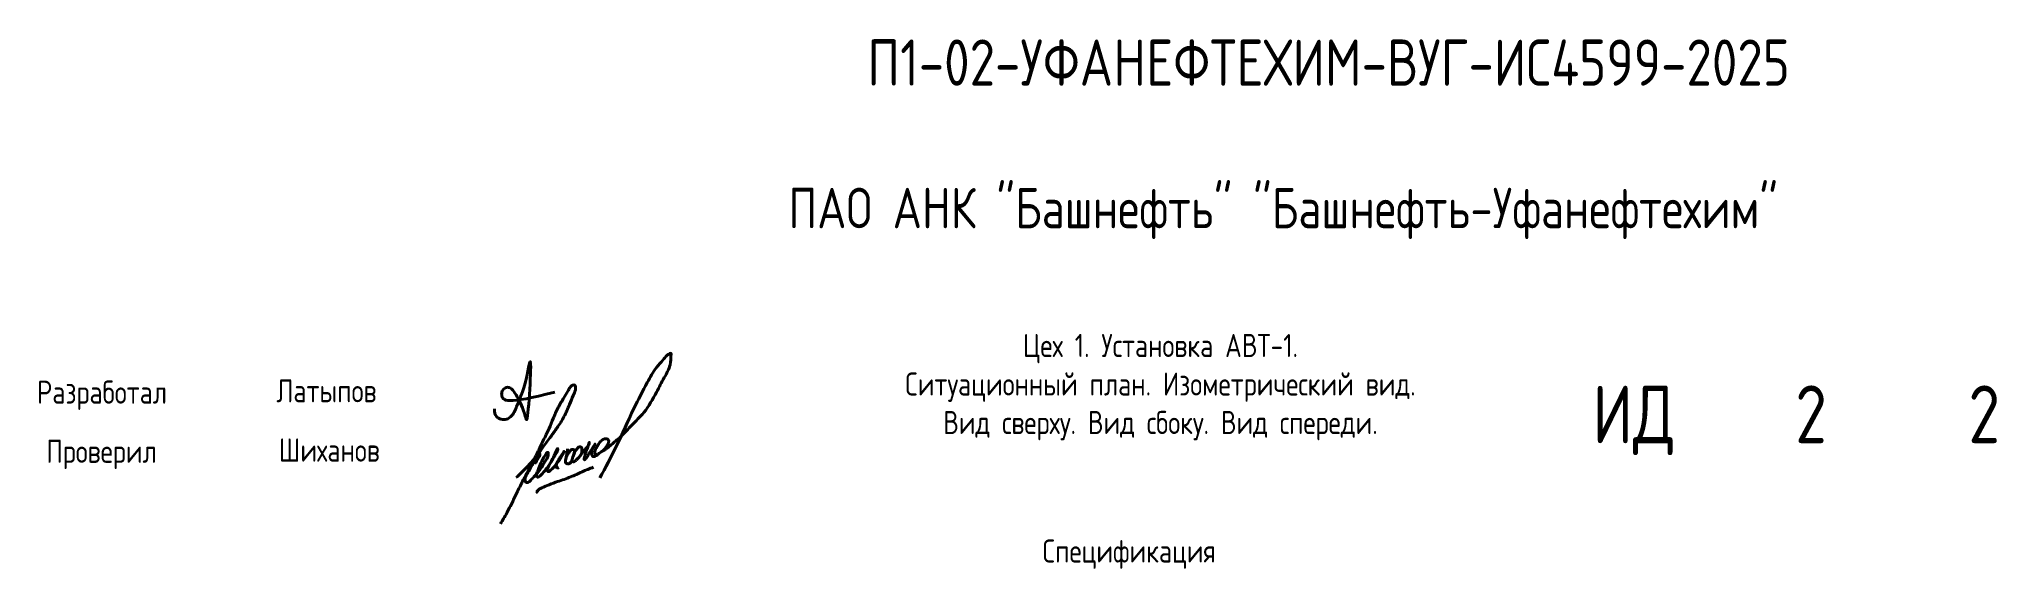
# Paper-space layout 'A4' of a CAD drawing. Header units: millimetres. Extents: x 24 to 193, y 12 to 58.
import ezdxf

# ---------------------------------------------------------------- set-up
doc = ezdxf.new("R2010")
doc.units = ezdxf.units.MM
doc.layers.add('Аннотации', color=250, linetype='Continuous')
doc.styles.add('ГОСТ 2.304', font='CS_Gost2304.shx')

psp = doc.layouts.new('A4')

# ---------------------------------------------------------------- linework, layer by layer
at = {"color": 186, "lineweight": 40, "ltscale": 100}
psp.add_open_spline([(63.34, 26.32), (63.33, 25.65), (63.76, 25.41), (64.36, 25.33), (64.94, 25.72), (65.34, 26.68), (65.72, 27.65), (66.1, 28.79), (66.69, 32.09), (66.17, 23.92), (66.02, 26.13), (65.03, 27.86), (64.67, 28.19), (64.25, 28.17), (63.95, 27.83), (63.99, 26.97), (64.33, 26.68), (68.57, 27.75)], degree=3, knots=[0, 0, 0, 0, 1.24261, 1.875643, 2.45855, 3.267391, 4.160421, 5.234733, 5.854993, 8.179034, 9.425552, 10.330955, 10.940445, 11.482577, 12.124302, 12.811498, 17.263767, 17.263767, 17.263767, 17.263767], dxfattribs=at)
for points in [[(69.68, 22.83), (69.6, 22.35), (69.52, 21.95), (69.52, 21.63), (69.61, 21.57), (69.74, 21.55), (69.85, 21.59), (69.93, 21.65), (70.03, 21.78), (70.07, 21.92), (70.13, 22.14), (70.23, 22.42), (70.29, 22.6), (70.14, 22.8), (69.9, 22.68), (69.73, 22.42), (69.6, 22.24), (69.52, 21.95), (69.52, 21.63), (69.74, 21.55), (70.03, 21.78), (70.07, 21.92), (70.11, 21.76), (70.18, 21.71), (70.32, 21.79), (70.49, 21.95), (70.68, 22.13), (70.79, 22.29), (70.89, 22.43), (70.91, 22.67), (70.91, 22.88), (70.81, 23.01), (70.66, 23.01), (70.54, 22.89), (70.36, 22.71), (70.23, 22.42), (70.13, 22.14), (70.07, 21.92), (70.11, 21.76), (70.18, 21.71), (70.32, 21.79), (70.49, 21.95), (70.68, 22.13), (70.89, 22.43), (71.13, 22.73), (71.35, 22.97), (71.46, 23.09), (71.55, 23.4), (71.46, 23.09), (71.32, 22.74), (71.22, 22.48), (71.16, 22.2), (71.12, 22.02), (71.12, 21.9), (71.33, 22.1), (71.51, 22.4), (71.69, 22.66), (71.83, 22.88), (71.98, 23.12), (72.06, 23.25), (71.98, 23.12), (71.83, 22.88), (71.76, 22.61), (71.76, 22.36), (71.83, 22.22), (71.98, 22.17), (72.14, 22.26), (72.42, 22.46), (72.92, 22.86), (73.1, 23.13), (73.2, 23.29), (73.16, 23.67), (72.92, 23.72), (72.6, 23.55), (72.36, 23.25), (72.18, 22.96), (72.05, 22.69), (72.05, 22.42), (72.14, 22.26), (72.42, 22.46), (72.73, 22.66), (72.97, 22.81), (73.19, 22.97), (73.57, 23.29), (73.81, 23.5), (74.32, 23.94), (75.24, 24.89), (76.28, 26), (77.37, 27.74), (78.05, 29.01), (78.55, 30.12), (78.64, 31.04), (78.64, 31.09), (78.34, 30.97), (77.92, 30.53), (77.38, 29.89), (76.58, 28.59), (75.41, 26.33), (73.89, 23.04), (72.46, 20.32)], [(63.85, 16.35), (64.41, 17.29), (64.89, 18.24), (65.34, 19.16), (65.84, 20.16), (66.25, 20.94), (66.73, 21.85), (67.27, 22.95), (67.75, 23.93), (68.07, 24.59), (68.43, 25.48), (68.87, 26.41), (69.35, 27.27), (69.7, 27.84), (69.87, 28.13), (70.12, 28.36), (70.28, 28.36), (70.35, 27.96), (70.17, 27.46), (69.83, 26.68), (69.36, 25.63), (68.76, 24.66), (68.21, 23.89), (67.57, 23.03), (66.52, 21.66), (65.95, 21.05), (65.23, 20.36)], [(66.85, 21.54), (67.14, 22.03), (67.28, 22.39), (67.25, 22.48), (67.01, 22.19), (66.68, 21.59), (66.31, 20.92), (66.04, 20.42), (65.98, 20.17), (66.02, 20.02), (66.1, 19.93), (66.25, 19.94), (66.56, 20.22), (66.93, 20.59), (67.34, 21.12), (67.7, 21.72), (67.92, 22.08), (68, 22.47), (67.98, 22.53), (67.89, 22.51), (67.83, 22.42), (67.7, 22.23), (67.44, 21.78), (67.18, 21.21), (67.05, 20.84), (66.98, 20.51), (67.04, 20.4), (67.1, 20.4), (67.39, 20.6), (67.8, 21.07), (68.17, 21.57), (68.48, 22.1), (68.68, 22.45), (68.78, 22.61), (68.82, 22.79), (68.81, 22.86), (68.71, 22.69), (68.37, 21.98), (67.95, 21.2), (67.9, 21.08), (67.91, 20.97), (67.96, 20.9), (68.02, 20.86), (68.1, 20.9), (68.23, 21.03), (68.51, 21.28), (68.74, 21.57), (68.99, 21.94), (69.12, 22.16), (69.26, 22.39), (69.34, 22.52), (69.37, 22.63), (69.28, 22.51), (69.04, 22.12), (68.87, 21.84), (68.7, 21.45), (68.7, 21.32), (68.72, 21.22), (68.79, 21.19), (68.92, 21.22)], [(66.85, 21.54), (67.14, 22.03), (67.28, 22.39), (67.25, 22.48), (67.01, 22.19), (66.68, 21.59), (66.31, 20.92), (66.04, 20.42), (65.98, 20.17), (66.02, 20.02), (66.1, 19.93), (66.25, 19.94), (66.56, 20.22), (66.93, 20.59), (67.34, 21.12), (67.7, 21.72), (67.92, 22.08), (68, 22.47), (67.98, 22.53), (67.89, 22.51), (67.83, 22.42), (67.7, 22.23), (67.44, 21.78), (67.18, 21.21), (67.05, 20.84), (66.98, 20.51), (67.04, 20.4), (67.1, 20.4), (67.39, 20.6), (67.8, 21.07), (68.17, 21.57), (68.48, 22.1), (68.68, 22.45), (68.78, 22.61), (68.82, 22.79), (68.81, 22.86), (68.71, 22.69), (68.37, 21.98), (67.95, 21.2), (67.9, 21.08), (67.91, 20.97), (67.96, 20.9), (68.02, 20.86), (68.1, 20.9), (68.23, 21.03), (68.51, 21.28), (68.74, 21.57), (68.99, 21.94), (69.12, 22.16), (69.26, 22.39), (69.34, 22.52), (69.37, 22.63), (69.28, 22.51), (69.04, 22.12), (68.87, 21.84), (68.7, 21.45), (68.7, 21.32), (68.72, 21.22), (68.79, 21.19), (68.92, 21.22)], [(66.85, 21.54), (67.14, 22.03), (67.28, 22.39), (67.25, 22.48), (67.01, 22.19), (66.68, 21.59), (66.31, 20.92), (66.04, 20.42), (65.98, 20.17), (66.02, 20.02), (66.1, 19.93), (66.25, 19.94), (66.56, 20.22), (66.93, 20.59), (67.34, 21.12), (67.7, 21.72), (67.92, 22.08), (68, 22.47), (67.98, 22.53), (67.89, 22.51), (67.83, 22.42), (67.7, 22.23), (67.44, 21.78), (67.18, 21.21), (67.05, 20.84), (66.98, 20.51), (67.04, 20.4), (67.1, 20.4), (67.39, 20.6), (67.8, 21.07), (68.17, 21.57), (68.48, 22.1), (68.68, 22.45), (68.78, 22.61), (68.82, 22.79), (68.81, 22.86), (68.71, 22.69), (68.37, 21.98), (67.95, 21.2), (67.9, 21.08), (67.91, 20.97), (67.96, 20.9), (68.02, 20.86), (68.1, 20.9), (68.23, 21.03), (68.51, 21.28), (68.74, 21.57), (68.99, 21.94), (69.12, 22.16), (69.26, 22.39), (69.34, 22.52), (69.37, 22.63), (69.28, 22.51), (69.04, 22.12), (68.87, 21.84), (68.7, 21.45), (68.7, 21.32), (68.72, 21.22), (68.79, 21.19), (68.92, 21.22)], [(66.85, 21.54), (67.14, 22.03), (67.28, 22.39), (67.25, 22.48), (67.01, 22.19), (66.68, 21.59), (66.31, 20.92), (66.04, 20.42), (65.98, 20.17), (66.02, 20.02), (66.1, 19.93), (66.25, 19.94), (66.56, 20.22), (66.93, 20.59), (67.34, 21.12), (67.7, 21.72), (67.92, 22.08), (68, 22.47), (67.98, 22.53), (67.89, 22.51), (67.83, 22.42), (67.7, 22.23), (67.44, 21.78), (67.18, 21.21), (67.05, 20.84), (66.98, 20.51), (67.04, 20.4), (67.1, 20.4), (67.39, 20.6), (67.8, 21.07), (68.17, 21.57), (68.48, 22.1), (68.68, 22.45), (68.78, 22.61), (68.82, 22.79), (68.81, 22.86), (68.71, 22.69), (68.37, 21.98), (67.95, 21.2), (67.9, 21.08), (67.91, 20.97), (67.96, 20.9), (68.02, 20.86), (68.1, 20.9), (68.23, 21.03), (68.51, 21.28), (68.74, 21.57), (68.99, 21.94), (69.12, 22.16), (69.26, 22.39), (69.34, 22.52), (69.37, 22.63), (69.28, 22.51), (69.04, 22.12), (68.87, 21.84), (68.7, 21.45), (68.7, 21.32), (68.72, 21.22), (68.79, 21.19), (68.92, 21.22)], [(66.85, 21.54), (67.14, 22.03), (67.28, 22.39), (67.25, 22.48), (67.01, 22.19), (66.68, 21.59), (66.31, 20.92), (66.04, 20.42), (65.98, 20.17), (66.02, 20.02), (66.1, 19.93), (66.25, 19.94), (66.56, 20.22), (66.93, 20.59), (67.34, 21.12), (67.7, 21.72), (67.92, 22.08), (68, 22.47), (67.98, 22.53), (67.89, 22.51), (67.83, 22.42), (67.7, 22.23), (67.44, 21.78), (67.18, 21.21), (67.05, 20.84), (66.98, 20.51), (67.04, 20.4), (67.1, 20.4), (67.39, 20.6), (67.8, 21.07), (68.17, 21.57), (68.48, 22.1), (68.68, 22.45), (68.78, 22.61), (68.82, 22.79), (68.81, 22.86), (68.71, 22.69), (68.37, 21.98), (67.95, 21.2), (67.9, 21.08), (67.91, 20.97), (67.96, 20.9), (68.02, 20.86), (68.1, 20.9), (68.23, 21.03), (68.51, 21.28), (68.74, 21.57), (68.99, 21.94), (69.12, 22.16), (69.26, 22.39), (69.34, 22.52), (69.37, 22.63), (69.28, 22.51), (69.04, 22.12), (68.87, 21.84), (68.7, 21.45), (68.7, 21.32), (68.72, 21.22), (68.79, 21.19), (68.92, 21.22)], [(67.11, 19.04), (67.03, 19.09), (67.18, 19.32), (67.45, 19.47), (68.07, 19.74), (68.81, 20.01), (69.93, 20.41), (70.93, 20.86), (71.92, 21.26)]]:
    psp.add_spline(points, degree=3, dxfattribs=at)

# ---------------------------------------------------------------- texts
at = {"layer": 'Аннотации', "insert": (95.63, 58.28), "char_height": 4, "width": 105.5835, "attachment_point": 1, "style": 'ГОСТ 2.304'}
psp.add_mtext('П1-02-УФАНЕФТЕХИМ-ВУГ-ИС4599-2025', dxfattribs=at)
at = {"layer": 'Аннотации', "ltscale": 2, "attachment_point": 1, "style": 'ГОСТ 2.304'}
for s, insert, char_height, width in [('ПАО АНК "Башнефть" "Башнефть-Уфанефтехим"', (88.8, 45.44), 3.5, 175.4118), ('\\pxqc;Цех 1. Установка АВТ-1.\\PСитуационный план. Изометрический вид. \\PВид сверху. Вид сбоку. Вид спереди.', (86.03, 32.79), 2, 70), ('    Латыпов', (40.35, 28.87), 2, 20), ('\\pxqcsm1.0000; Разработал', (18.83, 28.75), 2, 20), ('ИД', (158.44, 28.33), 5, 95.9527), ('2', (176.01, 28.33), 5, 95.9527), ('2', (191.01, 28.33), 5, 95.9527), ('\\pxqcsm1.0000; Шиханов', (38.52, 23.73), 2, 20), ('\\pxqcsm1.0000; Проверил', (18.79, 23.63), 2, 20), ('\\pxqc;Спецификация', (85, 15), 2, 66.6353)]:
    psp.add_mtext(s, dxfattribs=dict(at, insert=insert, char_height=char_height, width=width))

doc.saveas('drawing.dxf')
